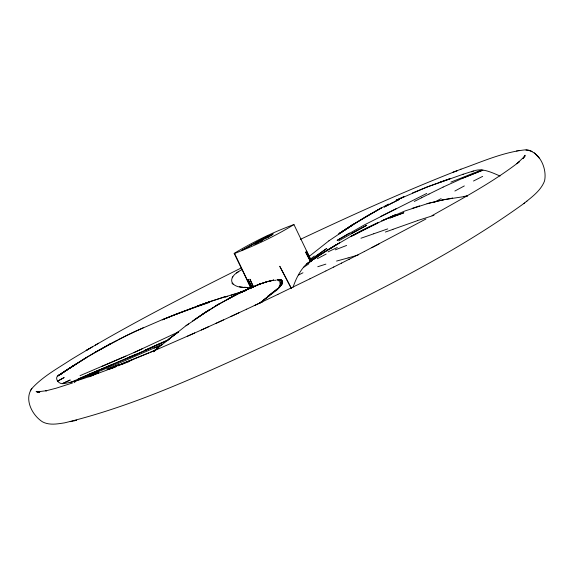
<?xml version="1.0" encoding="UTF-8"?>
<svg xmlns="http://www.w3.org/2000/svg" width="574" height="574" viewBox="0 0 574 574"><rect width="100%" height="100%" fill="white"/><g stroke="black" fill="none" stroke-linecap="round" stroke-linejoin="round"><path stroke-width="0.86" d="M524.521 156.645L525.045 155.253L523.158 158.41L524.988 155.999L516.865 163.733L519.126 161.897C492.083 182.805 461.675 198.826 432.035 215.652M242.372 269.507C225.783 277.077 229.256 288.521 247.437 287.452L244.18 287.33L250.451 287.596M241.511 267.821C183.702 296.643 126.072 326.082 70.875 359.719C57.436 368.573 42.82 376.465 31.879 388.483C23.9 399.439 32.338 415.418 42.512 421.84C49.278 425.485 57.35 423.971 64.582 422.851C142.539 403.974 215.15 368.077 287.911 335.202C368.953 295.402 451.214 256.083 524.6 202.988M232.52 277.299L232.807 276.833M232.255 277.723L232.549 277.256M31.879 388.483L30.307 390.794M293.938 224.556C275.348 236.158 254.999 245.485 234.565 253.5L234.17 253.371C253.048 242.013 273.26 232.075 293.938 224.556L311.452 261.041M261.636 302.175L264.277 299.528M314.136 258.68L306.538 264.018C300.066 270.232 295.689 279.237 293.07 287.28M266.078 298.049L267.427 296.98M264.736 299.154L265.231 298.724M74.111 382.679L76.586 380.576L121.71 362.029L162.277 344.508L154.384 348.023M309.314 256.298L329.002 240.764M153.358 351.618L185.481 326.111L209.862 309.465M153.28 351.733L158.589 347.378M153.509 351.553L158.18 347.758M523.947 203.497C531.739 197.047 540.823 190.762 544.547 180.946C547.287 168.261 539.28 150.395 524.93 149.886C502.515 152.354 481.6 161.925 460.527 169.366M153.674 351.726L155.633 350.147M171.389 336.895L171.82 336.551M273.368 292.503L262.375 301.006L269.299 295.754M310.276 259.247L314.38 256.026M526.279 201.653L526.925 201.151M273.576 292.374C277.766 290.322 289.253 278.347 277.142 279.818M270.419 294.713L268.596 296.084M310.563 260.051L326.75 248.463L315.406 256.391M168.871 339.026L171.619 336.974M172.996 335.955L178.507 331.858L168.598 339.22M256.054 243.462L257.331 242.515L254.698 244.165L262.318 240.291L261.227 240.779M273.382 292.532L270.555 294.62M308.518 263.036L306.538 264.018M167.249 340.719L169.33 339.212M107.431 369.936C93.067 374.987 78.724 381.258 63.628 383.597C58.01 384.795 52.966 376.386 60.22 374.621M188.559 323.887L185.99 325.738M259.333 303.381L260.775 302.333M259.175 303.395L262.684 300.869M192.398 321.131L207.508 310.979M259.383 303.309L261.45 301.831M328.924 240.822L353.627 224.19L339.901 233.094M315.234 257.956L307.248 263.566L315.413 257.805M312.113 260.56L308.396 263.122L308.977 263.057M314.229 259.104L317.874 256.592M194.313 319.761L206.769 311.488M57.895 375.941L76.17 363.902M57.988 375.87L84.887 358.413L110.99 343.46M65.852 370.574L58.39 375.583L75.352 364.368M58.577 375.453L67.065 369.764M238.791 271.545L236.646 273.023M303.373 267.491L308.726 263.918M339.169 233.632L353.311 224.319L339.664 233.259M314.423 258.487L335.711 245.055M325.767 251.046L315.757 257.618L336.479 244.546M200.168 315.743L200.699 315.406M67.201 369.713L86.466 357.545L66.799 369.943M201.445 314.889L209.532 309.68M352.393 224.893L381.423 207.838L352.658 224.678L338.847 233.898L366.305 216.348L388.49 204.1M328.83 249.417L339.664 242.766M327.187 250.214L350.362 236.66L376.322 223.738M85.239 358.212L95.628 352.013M349.408 233.066L337.132 240.377L364.849 224.656L426.762 193.431M88.848 348.892L86.15 350.492L92.471 346.775M471.692 171.87C480.89 166.905 491.43 172.387 500.083 176.031M338.66 240.858L366.786 225.259L351.173 233.625M95.298 345.132L98.613 343.216M215.652 305.942C234.149 295.581 252.933 284.525 273.891 280.112L267.391 281.619L273.891 280.112M260.783 240.284L257.482 242.206L269.73 236.294L260.783 240.284L261.471 241.704M216.807 305.253L242.307 291.585M110.595 343.654L95.262 352.221L126.517 335.51M337.885 243.677L338.351 243.419M425.958 218.981L364.296 251.548M352.881 235.534L366.104 228.402L394.711 215.092M433.908 202.514L441.133 198.611M454.866 191.042L464.323 185.926M352.3 235.735L378.696 222.325L365.832 228.552M365.43 228.739L350.915 236.388L363.256 229.909M317.357 258.695L326.183 254.038M109.598 344.206L117.519 340.066M228.165 298.846L239.674 292.84L260.252 283.893L240.391 292.503L228.165 298.846L228.926 298.444M371.715 247.731L379.027 243.95M356.77 255.394L364.547 251.419M349.15 259.269L356.978 255.287M473.493 181.011L482.662 176.369M341.437 263.165L349.336 259.168M380.612 216.47L396.512 208.498M298.537 275.003L302.964 272.779M333.637 267.075L341.616 263.071M118.904 339.32L134.998 331.478L161.093 320.17L195.024 307.033M421.739 197.678L429.029 194.041M414.284 201.452L421.768 197.707M325.939 270.914L333.81 266.989M325.802 270.985L309.953 278.813M429.015 194.041L443.128 187.088M310.06 278.763L277.888 294.376M277.916 294.369L262.131 301.888M238.849 312.823L230.963 316.489L246.633 309.192M300.31 239.394C353.197 214.504 406.492 190.36 460.987 169.187M328.005 251.886L337.254 247.509M126.933 335.309L143.17 327.811M239.674 292.84L250.314 287.861M246.461 309.271L254.39 305.555M396.412 200.204L403.967 196.681L396.031 200.383L427.716 186.765L463.232 174.216M443.099 187.067L462.881 178.134L482.928 170.141M60.457 374.542L61.102 374.291M178.593 331.851L134.029 352.544L80.037 375.669M160.433 343.317L144.454 350.556L168.282 339.686M162.012 342.922L165.929 341.135M231.171 316.389L215.695 323.499M240.391 292.503L252.66 286.878M223.537 319.912L201.331 330.014M134.051 352.536L142.187 348.827M154.119 346.545L129.803 357.272L162.019 342.951M208.757 326.656L194.285 333.178M70.179 382.549L79.65 378.517M187.296 336.292L194.608 333.028L154.908 350.42M381.796 220.839L395.493 214.741M382.105 220.71L405.022 210.945L428.261 203.383L443.967 199.659L467.078 196.157M128.117 357.724L136.361 354.165L78.236 378.897M155.124 349.724L156.745 349.014M450.927 182.087L481.486 169.976M125.871 356.16L101.641 366.528M129.824 357.265L101.749 369.197M79.628 378.531L111.715 364.734M88.97 374.32L100.185 369.613M133.025 359.424L149.319 352.701L109.383 368.809M462.845 178.119L482.605 170.27M281.583 280.593L281.97 280.435L279.28 281.203M131.984 360.077L121.329 364.44M87.011 376.329L98.405 371.672M412.469 192.957L427.831 186.694M177.997 313.39L162.212 319.826L178.83 313.038L210.464 301.458L196.925 306.207M120.87 364.734L117.892 365.911M121.279 364.131L133.06 359.403M111.191 368.508L116.206 366.506M107.13 369.355L118.99 364.648L107.166 369.326M453.345 172.164L452.9 172.336L457.213 170.65L456.746 170.83M108.924 369.355L110.43 368.766M335.266 249.848L346.617 245.442M114.936 367.051L116.422 366.477M122.362 364.16L123.855 363.586M125.319 362.998L126.818 362.424M98.692 372.691L93.383 374.7L98.678 372.698M108.787 369.383L111.779 368.257M88.884 376.867L93.54 375.109M427.716 186.765L450.009 178.715L438.83 182.625M90.383 375.855L92.644 375.009M176.749 314.078L194.134 307.678M274.738 280.543L275.994 280.119M392.982 229.306L417.621 220.588M211.06 301.185L197.205 306.129L225.474 296.478M385.384 232.047L392.953 229.363M360.953 238.239L373.717 233.797M387.715 228.897L373.782 233.762M194.112 307.693L208.793 302.627M225.403 297.138L227.835 296.299M72.518 382.966L56.022 388.239L45.805 390.872L46.623 390.693L36.75 391.934L39.836 392.013L36.119 391.418L38.228 392.107M412.225 208.355L419.565 205.915M417.621 220.538L433.973 215.315M211.462 301.049L246.354 290.379L240.391 292.001M462.457 174.474L473.385 170.98M317.766 266.723L325.881 264.133M231.085 295.287L235.204 294.024M236.825 293.529L241.762 292.015M348.124 257.927L358.147 255.014M427.006 203.741L428.261 203.383M242.257 292.195L238.827 293.178L242.084 292.245M240.922 291.865L245.801 290.53M336.551 261.07L348.081 257.948M74.075 420.799L76.464 420.204L70.236 421.689M428.534 203.311L443.128 199.831M516.593 150.962L517.339 150.819M518.408 150.625L519.161 150.481M442.037 200.096L452.613 198.123L452.047 198.231M277.055 280.083L279.567 279.739M467.258 196.143L463.979 196.444L466.612 196.2M463.792 196.459L464.438 196.401M525.971 149.943L528.697 150.166L532.105 151.407M239.423 286.713L243.276 287.294M37.611 391.884L39.018 392.358M231.961 283.118L233.08 284.252M539.216 158.029L534.279 152.799M248.097 279.689L252.352 287.445L248.097 279.689L251.807 287.538M291.305 288.27L279.76 266.271L291.305 288.378M251.075 288.205L234.17 253.371M311.18 260.704L306.451 251.147L311.137 260.639M250.874 287.631L234.565 253.5M246.92 279.402L251.096 288.205M282.071 284.058L279.337 286.318L282.071 284.058M281.576 284.898L278.677 287.38L281.576 284.898M282.508 283.047L279.904 284.991L282.508 283.047M282.645 282.178L280.177 283.778L282.645 282.178M277.744 288.586L267.893 296.249L277.744 288.586M273.066 233.948L265.575 237.744L273.066 233.948M282.616 281.769L280.169 283.176L282.616 281.769M212.954 307.686L206.877 311.603L219.038 304.041L212.954 307.686M282.523 281.282L280.026 282.48L282.523 281.282M271.933 235.053L262.203 239.48L271.933 235.053M267.247 236.136L241.697 250.479L268.725 235.476L267.247 236.136M64.044 377.62L57.522 381.186L64.044 377.62M391.769 203.146L384.236 207.071L399.353 199.408L391.769 203.146M262.239 301.845L254.311 305.59L262.239 301.845M70.107 380.045L62.609 383.532L70.107 380.045M154.958 350.334L150.151 352.379L154.951 350.334M129.408 361.311L127.93 361.893L129.408 361.311M396.62 215.365L389.696 218.077L403.823 212.789L396.62 215.365M113.358 367.654L111.844 368.243L113.372 367.64M265.669 282.143L258.774 284.431L266.91 281.741L265.669 282.143M280.751 280.32L278.799 280.801L281.798 280.248L280.751 280.32M280.334 280.083L278.268 280.485L281.554 280.098L280.334 280.083M310.512 261.5L305.583 251.986L310.505 261.507M253.572 287.086L249.934 279.208L253.564 287.115"/></g></svg>
